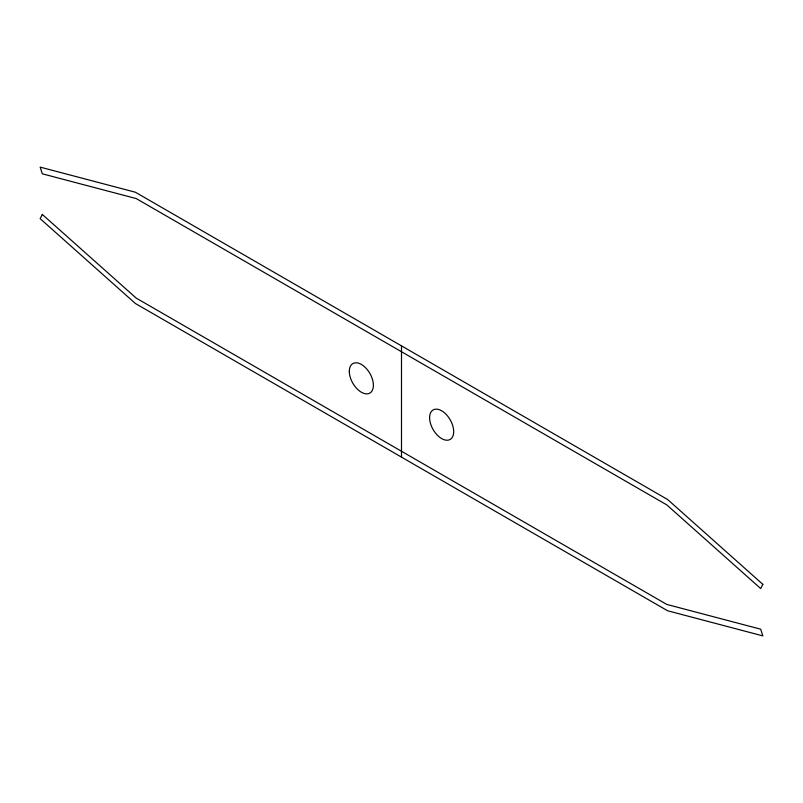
<?xml version="1.0" encoding="UTF-8"?>
<svg xmlns="http://www.w3.org/2000/svg" width="803" height="803" viewBox="0 0 803 803"><rect width="100%" height="100%" fill="white"/><g stroke="black" fill="none" stroke-linecap="round" stroke-linejoin="round"><path stroke-width="1.2" d="M401.5 345.862L401.5 457.138M42.308 214.441L40.15 218.647L135.386 303.494L667.614 610.772L762.85 635.886L760.692 629.191L666.781 604.428L136.219 298.104L42.308 214.441M762.85 584.353L760.692 588.559L666.781 504.896L136.219 198.572L42.308 173.809L40.15 167.114L135.386 192.228L667.614 499.506L762.85 584.353M429.605 417.731A17.034 9.837 60 0 0 447.672 440.205A17.034 9.837 60 0 0 447.672 416.115A17.034 9.837 60 0 0 429.605 417.731M349.305 371.367A17.034 9.837 60 0 0 367.372 393.841A17.034 9.837 60 0 0 367.372 369.751A17.034 9.837 60 0 0 349.305 371.367"/></g></svg>
